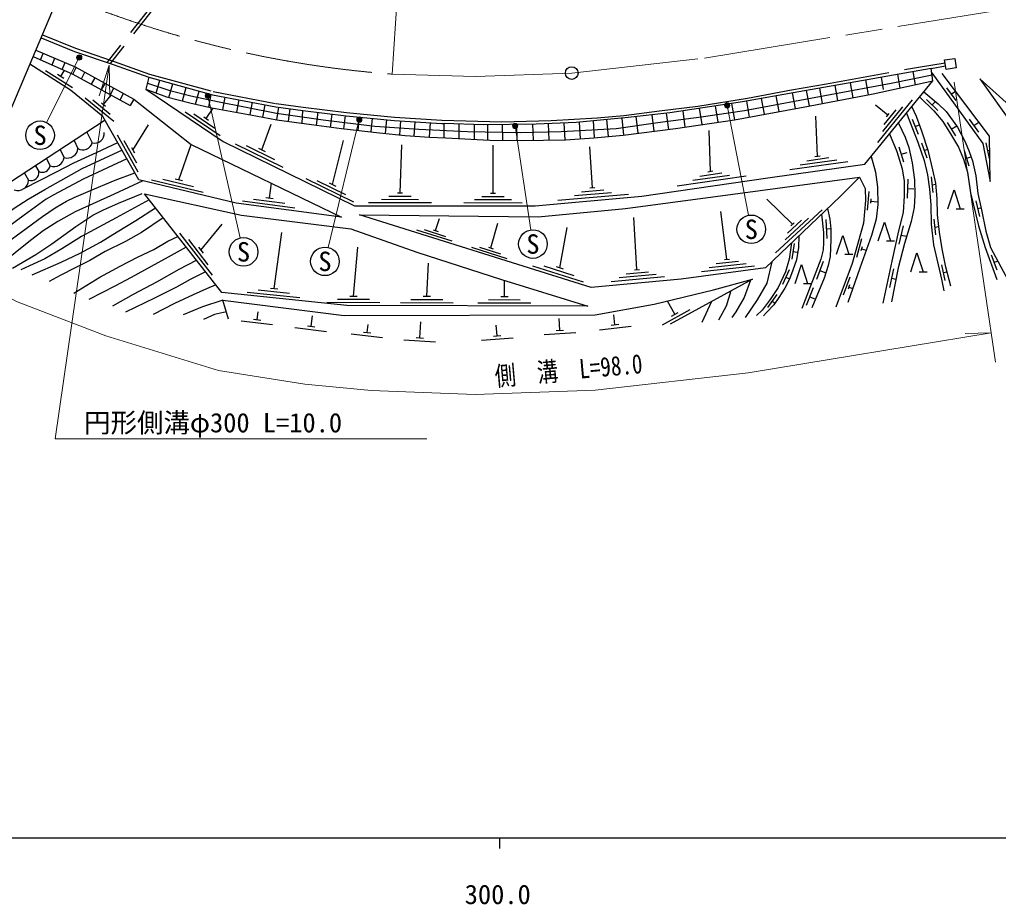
# Model space of a CAD drawing. Units: millimetres at full size, sheet at 1:1000; details may follow other scales. Extents: x 40000 to 680000, y 20000 to 380000.
# Drawn here: x 322692 to 415124, y 198715 to 282253 of the extents above; entities that cross this region are included whole.
import ezdxf
from ezdxf.enums import TextEntityAlignment as Align

# ---------------------------------------------------------------- set-up
doc = ezdxf.new("R2010")
doc.units = ezdxf.units.MM
doc.header["$LTSCALE"] = 1000
doc.linetypes.add('CHAIN', pattern=[18.5, 12, -1.5, 3.5, -1.5])
doc.linetypes.add('DASHED', pattern=[7.5, 6, -1.5])
for name, color, linetype, lineweight in [('M-BGD', 7, 'Continuous', 25), ('M-BMK', 2, 'CHAIN', 13), ('M-BMK-OTRS', 5, 'Continuous', 25), ('M-BMK-SRVR', 3, 'Continuous', 25), ('M-STR-HTXT', 7, 'Continuous', 13), ('M-STR-STRC', 7, 'Continuous', 25), ('M-TTL-BAND', 7, 'Continuous', 25)]:
    doc.layers.add(name, color=color, linetype=linetype, lineweight=lineweight)
doc.styles.add('ＭＳ ゴシック', font='')
doc.styles.get('ＭＳ ゴシック').set_extended_font_data('MS Gothic')

# ---------------------------------------------------------------- blocks, each defined once
blk = doc.blocks.new('open_arrow')
at = {"color": 0, "linetype": 'Continuous', "lineweight": -2}
blk.add_lwpolyline([(7.5, 1.25), (0, 0), (7.5, -1.25)], dxfattribs=at)

msp = doc.modelspace()

# ---------------------------------------------------------------- hatches: boundary and pattern name
at = {"layer": 'M-STR-HTXT'}
for points in [[(328548, 278794, -0.41421), (328448, 278455, -0.41421), (328109, 278555, -1)], [(340689, 275176, -0.41421), (340589, 274837, -0.41421), (340250, 274937, -1)], [(389727, 274271, -0.41421), (389627, 273932, -0.41421), (389288, 274032, -1)], [(354994, 272932, -0.41421), (354894, 272593, -0.41421), (354554, 272693, -1)], [(369705, 272326, -0.41421), (369605, 271987, -0.41421), (369265, 272087, -1)]]:
    msp.add_hatch(color=256, dxfattribs=at).paths.add_polyline_path(points)

# ---------------------------------------------------------------- linework, layer by layer
at = {"layer": 'M-BGD', "linetype": 'DASHED'}
for p, q in [((336863, 285733), (330952, 278225)), ((337178, 285630), (331254, 278112)), ((408775, 277643), (410129, 277892))]:
    msp.add_line(p, q, dxfattribs=at)
at = {"layer": 'M-BGD'}
for p, q in [((324670, 278459), (324928, 279066)), ((325759, 277974), (326025, 278600)), ((325146, 277454), (327681, 275850)), ((326574, 276906), (326923, 277456)), ((326712, 277549), (326985, 278192)), ((327711, 277105), (328051, 277724)), ((407279, 276097), (407058, 277338)), ((408939, 276456), (408775, 277643)), ((326279, 277093), (326870, 276718)), ((328529, 276660), (328867, 277276)), ((329481, 276142), (329817, 276754)), ((335601, 275313), (335940, 276535)), ((402868, 275153), (402619, 276550)), ((404287, 275648), (404080, 276809)), ((405854, 275788), (405623, 277084)), ((330430, 275626), (330764, 276234)), ((331262, 275174), (331593, 275779)), ((336795, 274903), (337154, 276199)), ((338064, 274577), (338416, 275849)), ((339307, 274273), (339649, 275508)), ((397269, 274100), (397014, 275569)), ((398510, 274334), (398258, 275787)), ((399962, 274607), (399706, 276040)), ((401407, 274878), (401155, 276293)), ((410209, 275819), (411089, 274604)), ((410649, 275212), (411059, 275508)), ((328875, 274876), (331586, 272662)), ((329607, 274665), (331233, 273337)), ((330610, 274234), (331342, 275130)), ((332190, 274669), (332520, 275270)), ((333474, 274746), (333149, 274148)), ((340565, 273986), (340793, 275181)), ((341892, 273734), (342119, 274929)), ((343213, 273498), (343437, 274678)), ((391614, 273053), (391352, 274564)), ((393023, 273314), (392743, 274812)), ((394429, 273574), (394151, 275062)), ((395955, 273857), (395679, 275334)), ((403740, 270644), (407012, 274673)), ((408339, 274720), (409405, 273665)), ((330420, 274389), (330800, 274079)), ((340308, 272918), (340970, 273899)), ((344459, 273276), (344681, 274442)), ((345669, 273052), (345889, 274212)), ((347000, 272799), (347159, 273986)), ((348075, 272648), (348235, 273841)), ((349387, 272463), (349433, 273680)), ((385559, 272093), (385339, 273643)), ((387162, 272334), (386894, 273879)), ((388670, 272561), (388402, 274107)), ((390218, 272794), (389950, 274341)), ((404678, 273226), (403513, 274171)), ((404198, 271683), (406089, 274012)), ((404343, 272338), (405478, 273735)), ((408872, 274192), (409195, 274519)), ((338314, 273540), (341630, 271302)), ((339145, 273341), (341134, 271998)), ((340076, 273075), (340540, 272762)), ((350724, 272277), (350875, 273502)), ((352049, 272100), (352202, 273338)), ((353305, 271937), (353459, 273183)), ((354678, 271783), (354800, 273051)), ((355896, 271647), (356020, 272934)), ((357231, 271505), (357357, 272805)), ((358602, 271367), (358687, 272697)), ((376984, 271108), (376900, 272687)), ((378303, 271221), (378152, 272809)), ((379748, 271348), (379596, 272950)), ((381096, 271515), (380903, 273090)), ((382619, 271704), (382428, 273264)), ((384015, 271877), (383795, 273421)), ((398043, 269370), (397867, 273136)), ((404545, 273063), (404810, 273389)), ((406985, 272843), (407539, 271449)), ((412361, 272849), (413241, 271634)), ((333401, 269927), (334864, 272308)), ((345563, 269959), (346442, 272372)), ((359967, 271257), (360054, 272609)), ((361392, 271158), (361480, 272517)), ((362794, 271104), (362799, 272446)), ((364198, 271033), (364204, 272399)), ((365648, 270957), (365654, 272350)), ((366902, 270892), (366908, 272327)), ((368338, 270869), (368292, 272342)), ((369689, 270854), (369642, 272357)), ((371216, 270865), (371169, 272374)), ((372702, 270886), (372653, 272423)), ((374216, 270907), (374133, 272481)), ((375659, 271010), (375577, 272558)), ((387924, 267923), (387796, 271775)), ((407262, 272146), (407669, 272308)), ((410274, 272544), (411077, 271277)), ((410676, 271911), (411182, 272231)), ((412801, 272241), (413273, 272583)), ((327842, 270833), (328203, 270072)), ((329032, 271614), (329550, 270615)), ((331893, 271372), (333865, 267892)), ((352242, 266679), (353274, 270830)), ((326513, 269960), (326907, 269228)), ((332548, 270824), (333731, 268736)), ((333263, 270171), (333539, 269684)), ((337733, 267137), (338900, 270475)), ((343054, 270522), (347542, 268318)), ((344084, 270351), (346777, 269028)), ((345248, 270113), (345877, 269804)), ((358619, 265885), (358786, 270438)), ((367402, 265860), (367420, 270391)), ((376778, 266381), (376530, 270250)), ((405713, 270252), (406159, 268820)), ((407863, 270615), (408349, 269196)), ((408106, 269905), (408458, 270026)), ((413951, 270618), (414235, 269146)), ((414093, 269882), (414303, 269922)), ((325226, 269116), (325578, 268430)), ((396394, 268532), (399860, 269020)), ((397045, 268926), (399125, 269219)), ((397800, 269336), (398286, 269404)), ((405936, 269536), (406509, 269714)), ((411875, 269884), (412325, 268453)), ((412100, 269169), (412542, 269308)), ((324201, 268443), (324514, 267915)), ((395424, 268092), (400913, 268865)), ((323164, 267762), (323550, 267085)), ((335163, 267135), (340025, 265972)), ((336205, 267194), (339123, 266496)), ((337393, 267218), (338074, 267056)), ((349733, 267242), (354221, 265038)), ((384794, 266571), (391307, 267493)), ((386276, 267084), (389741, 267575)), ((386927, 267479), (389006, 267773)), ((387682, 267889), (388167, 267958)), ((406556, 267194), (406502, 265394)), ((408783, 267407), (408946, 265916)), ((346294, 265409), (346478, 266805)), ((350763, 267071), (353456, 265748)), ((351927, 266833), (352556, 266525)), ((376534, 266360), (377022, 266402)), ((406529, 266294), (407129, 266276)), ((408864, 266662), (409211, 266700)), ((344768, 265307), (347742, 264916)), ((345947, 265455), (346641, 265363)), ((356867, 265293), (360367, 265278)), ((357568, 265590), (359668, 265581)), ((358374, 265886), (358864, 265884)), ((366351, 265565), (368451, 265556)), ((367157, 265861), (367647, 265859)), ((373524, 265197), (380186, 265771)), ((375086, 265633), (378573, 265933)), ((375758, 265992), (377850, 266172)), ((395667, 262931), (393263, 265301)), ((402897, 266036), (402730, 264244)), ((403072, 265327), (403033, 264908)), ((343737, 265140), (348695, 264488)), ((355634, 264998), (361597, 264973)), ((364641, 264973), (370156, 264948)), ((365650, 265268), (369150, 265252)), ((403052, 265118), (403729, 265054)), ((411143, 264394), (411896, 264394)), ((412984, 265137), (413327, 263677)), ((413156, 264407), (413475, 264482)), ((361971, 262333), (362332, 263478)), ((380993, 258650), (380700, 263563)), ((389491, 259623), (388916, 264144)), ((394076, 260237), (398480, 264303)), ((394973, 261472), (397177, 263508)), ((339798, 260477), (341809, 262935)), ((367191, 260691), (367845, 263041)), ((373703, 258831), (374394, 262612)), ((395210, 262100), (396532, 263321)), ((395513, 262788), (395822, 263073)), ((398811, 263390), (398916, 261593)), ((398864, 262492), (399286, 262516)), ((406118, 262791), (405720, 261036)), ((409027, 263407), (409190, 261916)), ((409109, 262662), (409506, 262705)), ((337786, 262078), (340863, 258138)), ((346735, 256871), (347451, 262151)), ((360158, 262400), (363497, 261350)), ((360898, 262419), (362901, 261789)), ((361738, 262407), (362205, 262260)), ((405919, 261913), (406460, 261791)), ((338638, 261475), (340484, 259110)), ((339582, 260753), (340013, 260201)), ((354223, 256152), (354630, 260753)), ((365377, 260758), (368716, 259708)), ((366117, 260777), (368120, 260147)), ((366957, 260765), (367424, 260618)), ((395824, 261101), (395604, 259618)), ((402206, 261539), (401719, 259806)), ((402250, 260810), (402137, 260406)), ((404560, 261352), (405312, 261352)), ((395714, 260360), (396162, 260293)), ((400623, 260096), (401375, 260096)), ((402193, 260608), (402644, 260481)), ((414454, 260042), (414970, 258633)), ((361150, 256132), (361314, 259245)), ((371138, 259009), (375908, 257508)), ((372182, 258995), (375044, 258095)), ((373369, 258936), (374037, 258726)), ((387090, 258466), (392080, 258990)), ((387813, 258844), (391294, 259209)), ((388478, 259215), (390567, 259434)), ((389248, 259597), (389735, 259648)), ((398582, 259409), (397934, 257729)), ((409736, 259093), (410074, 257631)), ((414712, 259337), (415046, 259460)), ((378570, 257517), (383586, 257991)), ((379307, 257888), (382792, 258217)), ((379976, 258253), (382067, 258450)), ((380749, 258627), (381237, 258673)), ((395359, 258614), (394734, 257251)), ((395046, 257932), (395409, 257766)), ((398258, 258569), (398818, 258353)), ((401083, 257925), (400461, 256236)), ((405207, 258723), (404836, 256961)), ((407636, 258443), (408389, 258443)), ((409905, 258362), (410269, 258446)), ((368475, 256111), (368479, 257611)), ((396719, 257352), (397471, 257352)), ((401070, 257195), (400925, 256801)), ((400997, 256998), (401369, 256861)), ((405021, 257842), (405453, 257751)), ((344186, 256533), (349159, 256016)), ((345212, 256728), (348195, 256417)), ((346386, 256907), (347083, 256835)), ((353873, 256153), (354573, 256151)), ((360800, 256133), (361500, 256131)), ((368125, 256112), (368825, 256110)), ((394211, 256285), (393317, 255081)), ((397624, 256925), (396977, 255246)), ((397301, 256085), (397861, 255870)), ((351721, 255559), (356721, 255545)), ((352722, 255856), (355722, 255848)), ((358648, 255539), (363648, 255525)), ((359649, 255836), (362649, 255828)), ((365973, 255518), (370973, 255504)), ((366974, 255815), (369974, 255806)), ((384570, 254431), (383886, 255684)), ((388015, 255628), (387107, 253652)), ((393764, 255683), (394037, 255480)), ((345136, 253925), (345225, 254670)), ((350218, 253294), (350341, 254293)), ((378917, 253447), (378810, 254380)), ((383397, 253449), (386030, 254886)), ((384263, 254263), (384877, 254599)), ((343611, 253805), (346590, 253450)), ((344789, 253967), (345484, 253884)), ((349870, 253337), (350565, 253251)), ((355519, 252713), (355605, 253459)), ((360493, 252211), (360591, 253708)), ((367787, 252387), (367710, 253396)), ((373711, 252918), (373643, 254046)), ((377462, 252976), (380442, 253321)), ((378570, 253407), (379265, 253487)), ((348692, 253179), (351670, 252813)), ((353995, 252586), (356976, 252245)), ((355172, 252753), (355867, 252674)), ((367439, 252360), (368136, 252414)), ((372231, 252529), (375226, 252709)), ((373361, 252897), (374060, 252939)), ((358977, 252009), (361971, 251814)), ((360144, 252234), (360843, 252188)), ((366315, 251973), (369306, 252203))]:
    msp.add_line(p, q, dxfattribs=at)
for points in [[(324725, 280531), (327892, 279254), (331524, 278012), (334886, 276827), (340909, 275159), (346884, 274023), (349433, 273680), (353545, 273172), (358068, 272737), (362567, 272447), (362799, 272446)], [(324230, 279363), (327933, 277788), (333474, 274746)], [(323977, 278767), (327711, 277105), (333149, 274148)], [(333476, 274745), (338900, 270475), (353079, 263608), (343158, 264914), (333960, 267114), (330563, 273110), (327509, 275603), (323667, 278036)], [(408775, 277643), (402192, 276474), (396278, 275441), (390964, 274495), (384097, 273455), (380167, 273006), (375238, 272525), (371473, 272377), (366477, 272322), (362799, 272446)], [(334886, 276827), (334627, 275668), (341917, 270746), (354303, 264664), (371369, 264681), (381440, 265585), (393341, 267306), (402524, 268617), (408939, 276456)], [(334757, 276247), (336893, 275568), (338874, 275052), (341372, 274510), (346963, 273425), (351361, 272801), (356247, 272204), (360382, 271905), (364997, 271688), (369959, 271590), (373840, 271684), (379033, 271983), (382976, 272530), (387048, 273073), (391131, 273675), (399245, 275172), (404997, 276243), (408857, 277050)], [(362953, 271098), (367090, 270882), (370099, 270850), (374255, 270907), (376915, 271102), (379704, 271342), (384640, 271955), (390198, 272791), (397182, 274084), (403303, 275235), (408939, 276456)], [(408832, 277231), (413659, 270546), (414349, 266978), (414282, 271251), (409816, 277149)], [(413361, 276666), (416436, 272380), (416804, 269205), (417479, 265458), (417938, 263820), (418842, 261987), (420190, 260141), (421418, 258806)], [(413361, 276666), (420795, 269988), (421862, 264343)], [(334627, 275668), (336576, 274959), (338757, 274399), (340857, 273919), (344999, 273179), (347000, 272799), (350261, 272339), (353102, 271959), (356683, 271559), (359091, 271318), (361392, 271158), (362953, 271098)], [(407694, 274935), (409011, 273633), (409871, 272621), (410601, 271467), (411343, 270208), (411814, 269079), (412202, 267843), (412498, 265895), (413229, 262782), (413877, 260747), (414984, 257722)], [(408092, 275421), (409448, 274312), (410178, 273565), (411261, 272111), (411991, 270700), (412373, 269804), (412672, 268925), (412987, 267515), (413170, 265822), (413519, 264289), (413951, 262282), (414366, 260739), (415346, 258897), (415978, 257759)], [(410626, 257072), (410155, 258884), (409826, 260614), (409567, 262179), (409378, 263827), (409330, 265363), (409201, 266811), (408942, 268082), (408530, 269811), (407893, 271703), (407375, 273103), (406963, 274042)], [(330766, 272752), (321751, 266835), (316928, 262135)], [(406440, 273402), (407527, 270669), (408117, 268947), (408423, 267582), (408623, 266245), (408753, 264774), (408777, 262939), (408988, 260997), (409743, 257731), (409955, 256637)], [(405674, 272467), (406303, 271151), (406653, 270169), (406981, 268720), (407203, 267108), (407238, 265687), (407168, 264507), (406888, 263198), (406256, 261119), (405660, 258800), (405028, 255598)], [(404843, 271452), (405541, 269794), (406048, 268166), (406229, 266990), (406229, 265616), (406139, 264024), (405704, 262324), (405053, 259448), (404220, 255491)], [(318639, 261439), (320533, 263223), (322166, 264442), (323494, 265313), (325083, 266226), (328589, 268185), (331180, 269404), (332361, 269936)], [(323096, 266290), (326172, 267880), (327805, 268729), (329961, 269708), (331960, 270645)], [(332834, 269102), (328695, 267191), (325916, 265711), (325217, 265292), (323136, 263798), (321544, 262626), (319099, 260657)], [(403114, 269339), (403515, 267839), (403714, 266446), (403732, 264782), (403569, 263407), (403135, 261870), (402049, 258795), (400907, 255547)], [(320217, 260294), (322857, 262193), (324854, 263673), (326041, 264468), (327131, 265111), (327857, 265446), (329156, 266018), (331712, 267107), (333574, 267795)], [(402011, 267363), (402538, 266302), (402574, 265162), (402375, 263028), (401307, 259230), (399786, 255098)], [(334331, 267025), (331615, 265767), (327955, 264091), (326293, 263184), (324924, 262319), (323723, 261383), (322284, 260225), (321208, 259366)], [(322032, 258780), (324239, 260078), (325733, 261084), (327996, 262717), (329602, 263792), (330552, 264266), (332019, 264923), (334268, 265844)], [(410356, 264394), (410938, 266176), (411521, 264394)], [(334939, 265235), (331823, 263541), (328527, 261768), (326669, 260595), (325063, 259674), (323626, 259004), (322818, 258635)], [(323876, 258153), (326613, 259352), (328429, 260204), (330329, 261223), (331921, 262200), (333667, 263275), (335524, 264486)], [(398986, 264426), (399217, 263398), (399289, 262476), (399307, 261499), (399235, 259890), (399054, 259021), (398656, 257846), (397516, 255024)], [(336257, 263548), (334212, 262145), (332689, 261293), (330762, 260344), (329337, 259520), (327945, 258826), (326523, 258084), (325489, 257524)], [(398404, 263867), (398601, 262150), (398619, 261210), (398583, 260523), (398348, 259636), (396556, 254988)], [(403773, 261352), (404355, 263134), (404937, 261352)], [(327812, 256422), (330285, 257920), (332193, 258982), (333836, 259808), (335357, 260553), (336693, 261346), (337632, 261788)], [(396263, 261811), (396231, 260740), (396050, 259564), (395724, 258587), (395398, 257737), (394964, 256887), (394403, 256001), (393932, 255332), (393227, 254590), (392955, 254283)], [(399836, 260096), (400418, 261878), (401000, 260096)], [(338434, 260761), (336721, 259824), (335111, 258951), (333216, 257914), (331673, 257079), (329237, 255825)], [(395591, 261165), (395363, 259624), (395019, 258449), (394331, 256947), (393571, 255826), (392828, 254825), (392286, 254301)], [(406849, 258443), (407432, 260225), (408014, 258443)], [(331501, 255235), (333453, 256327), (335665, 257488), (337763, 258687), (339383, 259546)], [(393732, 259379), (393251, 257378), (392344, 255799), (391201, 254120)], [(395932, 257352), (396514, 259134), (397096, 257352)], [(340236, 258453), (338786, 257701), (337500, 257003), (335419, 255956), (332682, 254616)], [(335349, 254435), (337361, 255468), (339107, 256291), (340364, 256850), (341204, 257214)], [(342420, 253967), (341899, 255773), (353356, 254326), (377037, 254382), (382629, 255379), (388208, 256732), (391909, 257753), (384121, 253502)], [(391708, 257643), (391101, 256001), (390328, 254658), (389958, 254120)], [(389860, 256635), (389420, 255195), (388681, 253885)], [(341899, 255773), (339969, 255125), (338129, 254381)], [(342220, 254660), (341090, 254402), (340071, 253946)]]:
    msp.add_lwpolyline(points, dxfattribs=at)
at = {"layer": 'M-BGD', "linetype": 'DASHED'}
msp.add_lwpolyline([(324841, 280807), (327963, 279540), (331626, 278294), (334976, 277113), (340977, 275451), (346932, 274319), (349471, 273977), (353578, 273470), (358092, 273036), (362578, 272747), (368224, 272615), (372898, 272731), (377239, 272971), (379758, 273210), (383127, 273626), (386740, 274077), (391427, 274843), (395594, 275629), (398877, 276189), (407574, 277765), (410089, 278163)], dxfattribs=at)
at = {"layer": 'M-BGD'}
for points in [[(410047, 278443), (411002, 278585), (411136, 277687), (410181, 277544)], [(354803, 263834), (371661, 263637), (379916, 264403), (390036, 265777), (402011, 267363), (400167, 265561), (393142, 258812), (385160, 257744), (376654, 256959)], [(334500, 265797), (343638, 263800), (353961, 262483), (360216, 260281), (368189, 257713), (376338, 255188), (353583, 255254), (341776, 256482)]]:
    msp.add_lwpolyline(points, close=True, dxfattribs=at)
for centre, radius, start, end in [((329770, 271502), 914, 256.11401, 5.58662), ((327210, 270179), 998, 252.32979, 353.82533), ((328660, 270880), 929, 240.52324, 343.43708), ((325906, 269391), 1015, 251.13617, 350.7626), ((324842, 268594), 754, 244.2168, 347.44681), ((323764, 267811), 757, 253.53857, 7.95697), ((322541, 267134), 1010, 249.47138, 357.23185)]:
    msp.add_arc(centre, radius, start, end, dxfattribs=at)
at = {"layer": 'M-BMK'}
msp.add_lwpolyline([(357880, 277102), (365737, 276878), (374829, 277197), (387375, 278624), (473802, 292661), (482568, 293906), (496056, 295193)], dxfattribs=at)
msp.add_arc((365337, 376823), 100000, 247.13618, 265.7231, dxfattribs=at)
at = {"layer": 'M-BMK-OTRS'}
msp.add_line((316895, 262057), (336190, 307584), dxfattribs=at)
at = {"layer": 'M-BMK-SRVR'}
msp.add_circle((374829, 277197), 600, dxfattribs=at)
at = {"layer": 'M-STR-HTXT'}
for p, q in [((359539, 302544), (357880, 277102)), ((328328, 278674), (325237, 272539)), ((410940, 276345), (414854, 249904)), ((340469, 275057), (343537, 261641)), ((389508, 274152), (391529, 263777)), ((354774, 272812), (351847, 260738)), ((369485, 272206), (370966, 262396)), ((414446, 252666), (411991, 252610))]:
    msp.add_line(p, q, dxfattribs=at)
for points in [[(331141, 277940), (326058, 242679), (361151, 242679)], [(315654, 259215), (322393, 255623), (330823, 252406), (341480, 249132), (349618, 247830), (355878, 247222), (365708, 246859), (377053, 247257), (391502, 248900), (414446, 252666)]]:
    msp.add_lwpolyline(points, dxfattribs=at)
for centre in [(328328, 278674), (340469, 275057), (389508, 274152), (354774, 272812), (369485, 272206)]:
    msp.add_circle(centre, 250, dxfattribs=at)
at = {"layer": 'M-STR-STRC'}
for centre in [(324629, 271333), (391787, 262452), (343838, 260325), (371167, 261061), (351529, 259426)]:
    msp.add_circle(centre, 1350, dxfattribs=at)
at = {"layer": 'M-TTL-BAND'}
for p, q in [((40000, 205000), (579000, 205000)), ((368000, 205000), (368000, 204000))]:
    msp.add_line(p, q, dxfattribs=at)

# ---------------------------------------------------------------- block references
at = {"layer": 'M-STR-HTXT', "xscale": 400, "yscale": 400, "rotation": 261.8}
msp.add_blockref('open_arrow', (331141, 277940), dxfattribs=at)

# ---------------------------------------------------------------- texts
at = {"layer": 'M-STR-HTXT', "style": 'ＭＳ ゴシック', "width": 0.8}
msp.add_text('側\u3000溝\u3000L=98.0', height=1833, rotation=5.035, dxfattribs=at).set_placement((374661, 247717), align=Align.BOTTOM_CENTER)
at = {"layer": 'M-STR-HTXT', "style": 'ＭＳ ゴシック'}
msp.add_text('円形側溝φ300 L=10.0', height=1833, dxfattribs=at).set_placement((328778, 242729), align=Align.BOTTOM_LEFT)
at = {"layer": 'M-STR-STRC', "style": 'ＭＳ ゴシック'}
for p in [(324629, 271333), (391787, 262452), (371167, 261061), (343838, 260325), (351529, 259426)]:
    msp.add_text('S', height=1833, dxfattribs=at).set_placement(p, align=Align.MIDDLE_CENTER)
at = {"layer": 'M-TTL-BAND', "style": 'ＭＳ ゴシック'}
msp.add_text('300.0', height=1833, dxfattribs=at).set_placement((367844, 198195), align=Align.BOTTOM_CENTER)

doc.saveas('drawing.dxf')
